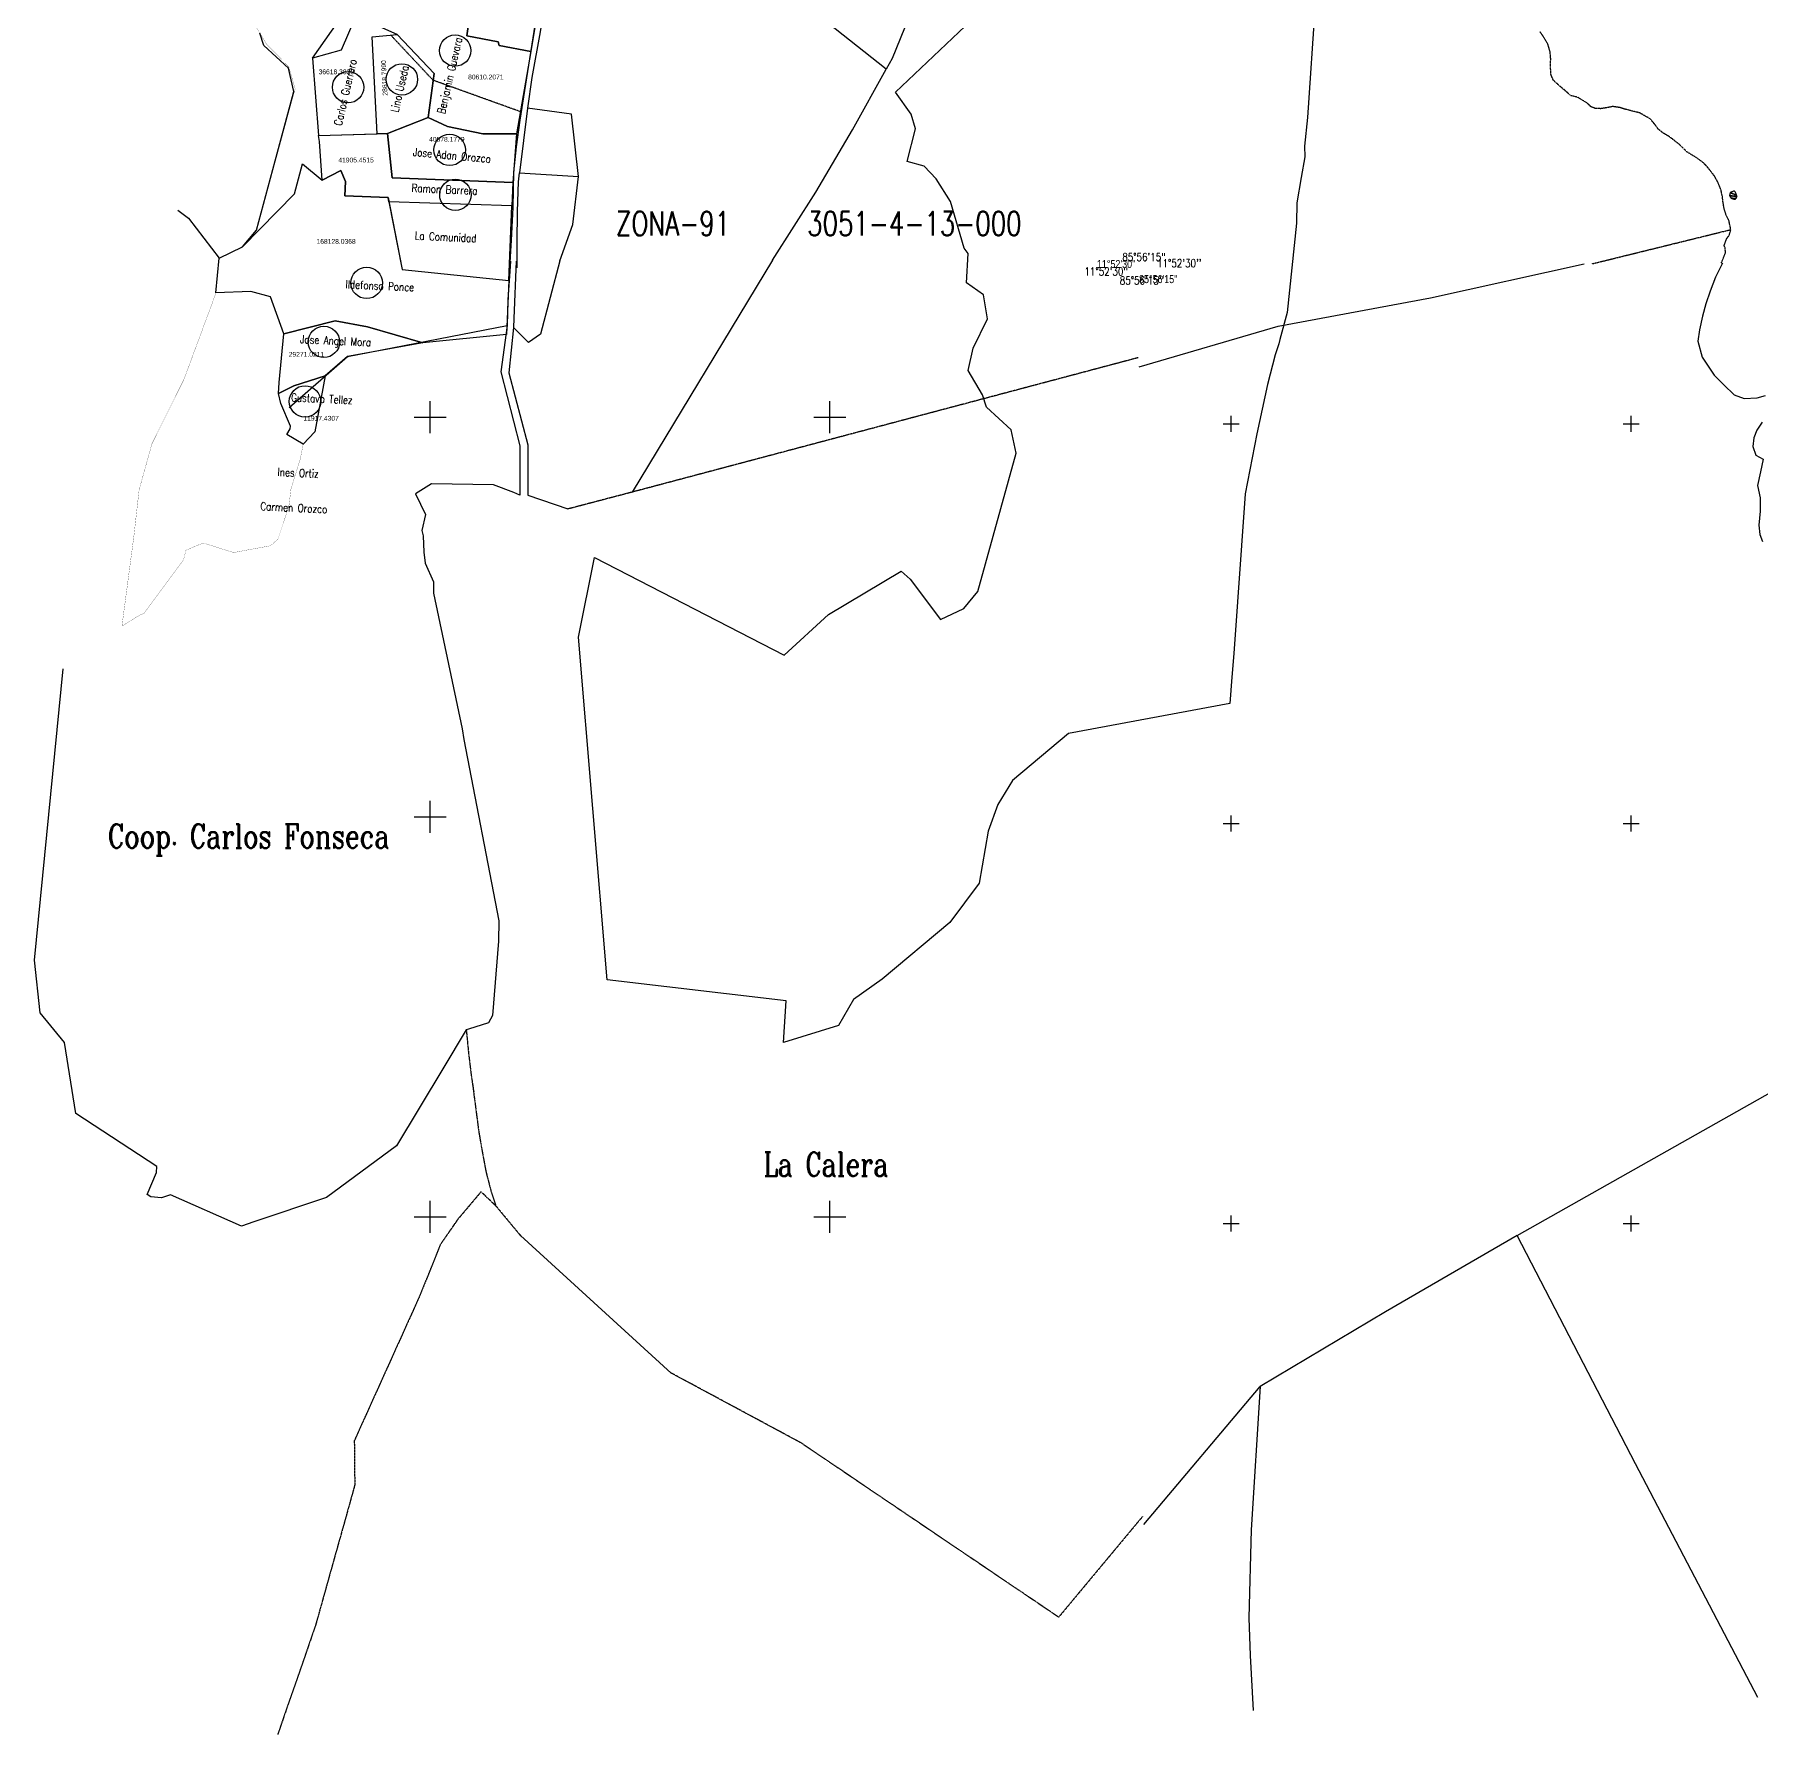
# Model space of a CAD drawing. Header units: metres. Extents: x 619047 to 657292, y 1301217 to 1319844.
# Drawn here: x 648212 to 652528, y 1310454 to 1314704 of the extents above; entities that cross this region are included whole.
import ezdxf
from ezdxf.enums import TextEntityAlignment as Align

# ---------------------------------------------------------------- set-up
doc = ezdxf.new("R2010")
doc.units = ezdxf.units.M
doc.header["$PDMODE"] = 32
doc.header["$PDSIZE"] = 0.5
doc.linetypes.add('HIDDEN', pattern=[0.375, 0.25, -0.125])
for name, color, linetype in [('-2', 1, 'Continuous'), ('-3', 7, 'Continuous'), ('-42', 7, 'Continuous'), ('-44', 7, 'Continuous'), ('-7', 7, 'Continuous'), ('2', 1, 'Continuous'), ('3', 7, 'Continuous'), ('42', 7, 'Continuous'), ('44', 7, 'Continuous'), ('7', 7, 'Continuous'), ('CVL_CUADCON_LIN', 8, 'Continuous')]:
    doc.layers.add(name, color=color, linetype=linetype)
doc.styles.add('ROMANC', font='ROMANC', dxfattribs={"height": 0.2})
doc.styles.add('ROMANS', font='ROMANS', dxfattribs={"height": 0.2})
doc.styles.get("Standard").update_dxf_attribs({"font": 'arial.ttf'})

# ---------------------------------------------------------------- blocks, each defined once
blk = doc.blocks.new('COORD')
at = {"layer": '42', "color": 2, "linetype": 'Continuous'}
for p, q in [((-2, 0), (2, 0)), ((0, -2), (0, 2))]:
    blk.add_line(p, q, dxfattribs=at)
blk = doc.blocks.new('COORD$')
at = {"layer": '42', "color": 2, "linetype": 'Continuous'}
blk.add_blockref('COORD', (0, 0), dxfattribs=at)
blk = doc.blocks.new('GRID')
at = {"layer": '42', "color": 1, "linetype": 'Continuous', "xscale": 19.99998603013819, "yscale": 19.99999068675897, "rotation": 1.33402420962e-05}
blk.add_blockref('COORD$', (-10.052, -10.816), dxfattribs=at)
blk.add_blockref('COORD$', (-10.052, -10.816), dxfattribs=at)

msp = doc.modelspace()

# ---------------------------------------------------------------- linework, layer by layer
at = {"layer": '-2', "color": 1, "linetype": 'Continuous'}
for p, q in [((650056.61273, 1314139.42033), (649705.64073, 1313559.40333)), ((648994.05373, 1313898.41733), (649393.68673, 1313975.82333)), ((649393.68673, 1313975.82333), (649377.81773, 1313860.51033)), ((649408.90173, 1313970.89833), (649397.63073, 1313857.78333)), ((649445.48873, 1313551.98933), (649545.42573, 1313517.34433)), ((649803.35773, 1311356.96833), (649426.74273, 1311700.68133))]:
    msp.add_line(p, q, dxfattribs=at)
for points in [[(649401.84573, 1314136.99433), (649399.48573, 1314099.80433), (649394.88573, 1314040.77433), (649393.68673, 1313975.82333)], [(649525.09273, 1314137.45133), (649477.01073, 1313954.51033), (649446.65273, 1313933.75833), (649408.90173, 1313970.89833)], [(649415.69073, 1314137.04633), (649410.31373, 1313993.26633), (649408.90173, 1313970.89833)], [(648848.47373, 1313771.33433), (648994.05373, 1313898.41733), (648996.03773, 1313898.80133)], [(649377.81773, 1313860.51033), (649425.21773, 1313674.96433), (649425.48873, 1313551.94533)], [(649397.63073, 1313857.78333), (649445.21173, 1313677.50033), (649445.48873, 1313551.98933)], [(649425.48873, 1313551.94533), (649410.36673, 1313558.66333), (649359.07273, 1313577.89833), (649204.00873, 1313580.02933), (649164.45773, 1313555.29133), (649189.41473, 1313503.74433), (649180.15773, 1313463.57233), (649183.39673, 1313450.62733), (649185.15473, 1313409.65433), (649188.67073, 1313381.71833), (649209.53873, 1313335.09233), (649209.05573, 1313307.07633), (649281.35373, 1312967.35633), (649284.83373, 1312941.41933), (649372.23973, 1312487.95633), (649372.18373, 1312436.94733), (649356.62373, 1312250.62633), (649346.95873, 1312232.44433), (649296.51373, 1312217.02033)], [(649296.51373, 1312217.02033), (649291.26273, 1312215.41433), (649233.07073, 1312117.32033), (649116.60373, 1311925.13533), (648941.96573, 1311795.87933), (648760.05373, 1311735.50233), (648729.64473, 1311724.58833), (648552.17773, 1311802.31633), (648529.31373, 1311794.89333), (648503.26773, 1311797.40933), (648494.15473, 1311803.24433), (648517.13373, 1311858.67933), (648517.85573, 1311873.69233), (648315.37673, 1312005.97033), (648287.08573, 1312183.47933), (648226.70373, 1312257.37733), (648212.26673, 1312389.12933), (648283.81473, 1313117.56933)]]:
    msp.add_lwpolyline(points, dxfattribs=at)
msp.add_point((649426.74273, 1311700.68133), dxfattribs=at)
at = {"layer": '-3', "color": 30, "linetype": 'HIDDEN'}
for p, q in [((650970.49273, 1313895.52333), (649705.64073, 1313559.40333)), ((649705.64073, 1313559.40333), (649545.42573, 1313517.34433)), ((649364.68973, 1311775.54633), (649426.74273, 1311700.68133))]:
    msp.add_line(p, q, dxfattribs=at)
for points in [[(649291.26273, 1312215.41433), (649297.06873, 1312155.03533), (649303.41773, 1312102.98233), (649309.98173, 1312059.06133)], [(649306.69973, 1312081.02133), (649322.39673, 1311961.05133), (649329.97673, 1311916.88133), (649340.40873, 1311860.53133), (649352.56973, 1311813.84533), (649364.68973, 1311775.54633)], [(649364.68973, 1311775.54633), (649328.22273, 1311810.33533), (649269.82373, 1311741.15833), (649226.56373, 1311678.46533), (649174.59973, 1311549.51033), (649011.39673, 1311188.04033), (649012.52573, 1311077.10833), (648988.08673, 1310989.05533), (648957.15573, 1310879.11533), (648914.25773, 1310725.40333), (648879.47173, 1310625.09733), (648819.90873, 1310453.50533)], [(650981.52873, 1310998.67633), (650771.71273, 1310746.71733), (650378.98373, 1311012.33433), (650127.86073, 1311182.44133), (649803.35773, 1311356.96833)]]:
    msp.add_lwpolyline(points, dxfattribs=at)
at = {"layer": '2', "color": 1, "linetype": 'Continuous'}
for p, q in [((649444.59973, 1314519.61933), (649423.84973, 1314357.99433)), ((649423.84973, 1314357.99433), (649571.95373, 1314348.91033)), ((650056.61273, 1314139.42033), (649705.64073, 1313559.40333)), ((648994.05373, 1313898.41733), (649393.68673, 1313975.82333)), ((649393.68673, 1313975.82333), (649377.81773, 1313860.51033)), ((649408.90173, 1313970.89833), (649397.63073, 1313857.78333)), ((649445.48873, 1313551.98933), (649545.42573, 1313517.34433)), ((651917.25173, 1311700.99433), (652739.94773, 1312166.06533)), ((649803.35773, 1311356.96833), (649426.74273, 1311700.68133)), ((650984.25973, 1310978.27033), (651275.69273, 1311323.44533))]:
    msp.add_line(p, q, dxfattribs=at)
for points in [[(650169.88773, 1315677.97133), (650194.74873, 1315645.15133), (650217.12173, 1315659.86533), (650228.54973, 1315655.02133), (650283.94073, 1315661.05133), (650322.57073, 1315673.20233), (650370.08073, 1315674.41233), (650381.63873, 1315553.41233), (650386.65773, 1315493.92933), (650384.60673, 1315476.39433), (650391.69073, 1315448.42733), (650400.54173, 1315409.52733), (650399.73773, 1315370.64133), (650401.95773, 1315307.34933), (650402.69473, 1315283.71033), (650400.64273, 1315265.66633), (650397.30873, 1315236.18633), (650393.23573, 1315227.80433), (650540.69073, 1315085.28233), (650465.30273, 1314908.98233), (650397.55073, 1314745.89133), (650355.27073, 1314644.02133), (650341.01473, 1314616.59033)], [(649399.71673, 1314120.37233), (649404.36273, 1314189.75633), (649408.51373, 1314271.34133), (649410.38573, 1314359.28233), (649416.80473, 1314422.81633), (649426.02173, 1314489.65133), (649439.83573, 1314579.35633), (649463.61873, 1314726.74433), (649484.07673, 1314852.27933), (649516.79973, 1315045.15333), (649538.79873, 1315186.95333), (649549.53073, 1315244.38233), (649562.04373, 1315304.85833), (649572.02773, 1315376.52233), (649577.04073, 1315422.45833)], [(649589.85373, 1315416.65833), (649581.39073, 1315341.94233), (649563.24573, 1315240.55233), (649545.35673, 1315141.44833), (649532.82273, 1315061.39933), (649516.96773, 1314963.81833), (649499.84073, 1314863.95133), (649475.54273, 1314710.46333), (649454.84273, 1314595.85833), (649444.59973, 1314519.61933)], [(650341.01473, 1314616.59033), (650141.23773, 1314774.43033)], [(648570.62373, 1314264.31533), (648597.38473, 1314244.66933), (648674.06073, 1314144.18033), (648731.86673, 1314172.56633), (648766.58573, 1314214.79833), (648860.26073, 1314561.43233), (648846.87273, 1314619.34433), (648785.49073, 1314675.93933), (648775.28673, 1314706.86633)], [(650056.61273, 1314139.42033), (650165.13473, 1314309.26633), (650256.50673, 1314465.21133), (650341.01473, 1314616.59033)], [(649571.95373, 1314348.91033), (649554.33473, 1314504.48433), (649444.59973, 1314519.61933)], [(649418.26373, 1314120.44133), (649418.58373, 1314183.38433), (649419.42773, 1314261.41433), (649421.53873, 1314335.12133), (649423.84973, 1314357.99433)], [(649525.09073, 1314137.45133), (649557.85273, 1314228.19633), (649571.95373, 1314348.91033)], [(649401.84573, 1314136.99433), (649399.48573, 1314099.80433), (649394.88573, 1314040.77433), (649393.68673, 1313975.82333)], [(649525.09273, 1314137.45133), (649477.01073, 1313954.51033), (649446.65273, 1313933.75833), (649408.90173, 1313970.89833)], [(649415.69073, 1314137.04633), (649410.31373, 1313993.26633), (649408.90173, 1313970.89833)], [(650973.23173, 1313873.07933), (651319.90173, 1313974.57233), (651701.34473, 1314045.01233), (652084.98573, 1314130.56833)], [(652430.75373, 1314131.92733), (652413.18273, 1314096.62033), (652399.92173, 1314062.22433), (652389.43873, 1314030.64233), (652380.73173, 1313999.32433), (652373.05673, 1313965.47333), (652369.41473, 1313937.23633), (652380.07273, 1313896.63233), (652409.55573, 1313851.82133), (652434.34273, 1313827.82433), (652459.64273, 1313803.06833), (652484.59873, 1313793.30733), (652517.36373, 1313795.03133), (652538.41473, 1313801.26033)], [(648848.47373, 1313771.33433), (648994.05373, 1313898.41733), (648996.03773, 1313898.80133)], [(649377.81773, 1313860.51033), (649425.21773, 1313674.96433), (649425.48873, 1313551.94533)], [(649397.63073, 1313857.78333), (649445.21173, 1313677.50033), (649445.48873, 1313551.98933)], [(652529.91773, 1313734.61233), (652516.31873, 1313714.44933), (652508.81173, 1313695.08633), (652506.65173, 1313673.72233), (652513.89673, 1313651.65233), (652532.49973, 1313642.10733), (652525.83073, 1313610.03933), (652518.15773, 1313575.93233), (652524.94573, 1313545.21733), (652524.63373, 1313512.17133), (652521.28873, 1313476.56633), (652523.71273, 1313453.45033), (652530.67273, 1313436.46133)], [(649425.48873, 1313551.94533), (649410.36673, 1313558.66333), (649359.07273, 1313577.89833), (649204.00873, 1313580.02933), (649164.45773, 1313555.29133), (649189.41473, 1313503.74433), (649180.15773, 1313463.57233), (649183.39673, 1313450.62733), (649185.15473, 1313409.65433), (649188.67073, 1313381.71833), (649209.53873, 1313335.09233), (649209.05573, 1313307.07633), (649281.35373, 1312967.35633), (649284.83373, 1312941.41933), (649372.23973, 1312487.95633), (649372.18373, 1312436.94733), (649356.62373, 1312250.62633), (649346.95873, 1312232.44433), (649296.51373, 1312217.02033)], [(649296.51373, 1312217.02033), (649291.26273, 1312215.41433), (649233.07073, 1312117.32033), (649116.60373, 1311925.13533), (648941.96573, 1311795.87933), (648760.05373, 1311735.50233), (648729.64473, 1311724.58833), (648552.17773, 1311802.31633), (648529.31373, 1311794.89333), (648503.26773, 1311797.40933), (648494.15473, 1311803.24433), (648517.13373, 1311858.67933), (648517.85573, 1311873.69233), (648315.37673, 1312005.97033), (648287.08573, 1312183.47933), (648226.70373, 1312257.37733), (648212.26673, 1312389.12933), (648283.81473, 1313117.56933)], [(651917.25173, 1311700.99433), (651588.60573, 1311510.39333), (651275.69273, 1311323.44533)], [(652519.39273, 1310545.58933), (652213.07173, 1311130.37733), (651917.25173, 1311700.99433)], [(651275.69273, 1311323.44533), (651252.92473, 1310964.91233), (651246.60573, 1310745.51533), (651250.47173, 1310650.72933), (651258.14873, 1310513.26233)]]:
    msp.add_lwpolyline(points, dxfattribs=at)
msp.add_point((649426.74273, 1311700.68133), dxfattribs=at)
at = {"layer": '3', "color": 30, "linetype": 'HIDDEN'}
for p, q in [((652105.81173, 1314130.64933), (652451.56273, 1314215.88933)), ((650970.49273, 1313895.52333), (649705.64073, 1313559.40333)), ((649705.64073, 1313559.40333), (649545.42573, 1313517.34433)), ((649364.68973, 1311775.54633), (649426.74273, 1311700.68133))]:
    msp.add_line(p, q, dxfattribs=at)
for points in [[(652451.56273, 1314215.88933), (652446.72773, 1314238.95633), (652440.75773, 1314250.06833), (652434.70473, 1314268.54833), (652431.70273, 1314286.80933), (652430.56173, 1314297.72233), (652426.53373, 1314316.73333), (652419.22273, 1314334.18233), (652411.17873, 1314349.08233), (652391.58973, 1314374.01433), (652382.59273, 1314383.31233), (652365.17773, 1314395.81833), (652342.41573, 1314409.53333), (652322.63373, 1314429.12733), (652297.52073, 1314448.40533), (652281.41073, 1314457.87633), (652270.64273, 1314466.64733), (652261.09773, 1314479.49633), (652250.27973, 1314492.58633), (652223.18173, 1314507.77633), (652208.40873, 1314511.41833), (652185.48173, 1314517.25533), (652174.26373, 1314520.93833), (652155.94573, 1314523.52333), (652143.53073, 1314520.84133), (652126.03573, 1314518.10033), (652112.05573, 1314518.95633), (652102.36173, 1314522.65733), (652091.32173, 1314532.94833), (652068.55973, 1314546.66433), (652051.49373, 1314550.78833), (652036.35373, 1314564.33633), (652019.42573, 1314578.62633), (652007.61273, 1314589.92533), (652001.86573, 1314603.83533), (652000.84273, 1314626.69233), (652001.41573, 1314643.21533), (651999.94873, 1314660.47733), (651994.39773, 1314679.47133), (651983.00473, 1314698.39833), (651974.73873, 1314710.50033)], [(652427.63173, 1314131.91433), (652438.25073, 1314158.31033), (652437.36173, 1314169.48033), (652434.99673, 1314176.31433), (652440.90673, 1314192.64433), (652447.41073, 1314201.35833), (652451.56273, 1314215.88933)], [(649291.26273, 1312215.41433), (649297.06873, 1312155.03533), (649303.41773, 1312102.98233), (649309.98173, 1312059.06133)], [(649306.69973, 1312081.02133), (649322.39673, 1311961.05133), (649329.97673, 1311916.88133), (649340.40873, 1311860.53133), (649352.56973, 1311813.84533), (649364.68973, 1311775.54633)], [(649364.68973, 1311775.54633), (649328.22273, 1311810.33533), (649269.82373, 1311741.15833), (649226.56373, 1311678.46533), (649174.59973, 1311549.51033), (649011.39673, 1311188.04033), (649012.52573, 1311077.10833), (648988.08673, 1310989.05533), (648957.15573, 1310879.11533), (648914.25773, 1310725.40333), (648879.47173, 1310625.09733), (648819.90873, 1310453.50533)], [(650981.52873, 1310998.67633), (650771.71273, 1310746.71733), (650378.98373, 1311012.33433), (650127.86073, 1311182.44133), (649803.35773, 1311356.96833)]]:
    msp.add_lwpolyline(points, dxfattribs=at)
at = {"layer": 'CVL_CUADCON_LIN', "color": 43, "ltscale": 0.5, "const_width": 0.5, "flags": 128}
msp.add_lwpolyline([(649501.9915, 1314957.87155), (649452.6819, 1314661.38166), (649416.79745, 1314455.38166), (649407.6819, 1314333.38166), (649404.87048, 1314275.14204), (649397.6819, 1314088.38166), (649391.6819, 1313953.38166), (649182.6819, 1313932.38166), (648994.05373, 1313898.41733), (648938.49424, 1313849.91708), (648912.6819, 1313710.38166), (648883.6819, 1313679.38166), (648876.61823, 1313643.15708), (648853.17638, 1313567.54938), (648848.44541, 1313527.72944), (648833.88911, 1313481.04621), (648821.09436, 1313442.62038), (648806.19451, 1313429.12948), (648799.53911, 1313425.06183), (648709.6819, 1313408.38166), (648633.6819, 1313432.38166), (648590.6819, 1313414.38166), (648584.6819, 1313390.38166), (648485.6819, 1313256.38166), (648475.6819, 1313252.38166), (648430.6819, 1313224.38166), (648460.6819, 1313450.38166), (648473.6819, 1313565.38166), (648505.6819, 1313680.38166), (648585.6819, 1313841.38166), (648665.6819, 1314057.38166), (648674.06073, 1314144.18033), (648731.86673, 1314172.56633), (648768.21773, 1314215.47726), (648863.56107, 1314567.68574), (648847.61416, 1314623.17483), (648791.47566, 1314680.11949), (648738.87673, 1314767.62533)], dxfattribs=at)
at = {"layer": 'CVL_CUADCON_LIN', "color": 120, "ltscale": 0.5, "flags": 128}
for points in [[(649426.26651, 1314981.92537), (649501.9915, 1314957.87155), (649452.6819, 1314661.38166), (649373.6819, 1314676.38166), (649370.6819, 1314685.38166), (649292.6819, 1314700.38166), (649306.6819, 1314800.38166), (649401.6819, 1314772.38166)], [(649452.6819, 1314661.38166), (649416.79745, 1314455.38166), (649332.6819, 1314455.38166), (649244.6819, 1314473.38166), (649195.6819, 1314496.38166), (649210.6819, 1314606.38166), (649118.6819, 1314703.38166), (649014.84652, 1314749.10733), (648978.6819, 1314664.38166), (648906.6819, 1314644.38166), (648986.46868, 1314756.89637), (649012.6819, 1314767.38166), (649052.6819, 1314783.38166), (649063.6819, 1314755.38166), (649134.6819, 1314775.38166), (649306.6819, 1314800.38166), (649292.6819, 1314700.38166), (649370.6819, 1314685.38166), (649373.6819, 1314676.38166), (649452.6819, 1314661.38166)], [(649014.84652, 1314749.10733), (648978.6819, 1314664.38166), (648906.6819, 1314644.38166), (648921.6819, 1314451.38166), (649068.6819, 1314455.38166), (649056.01667, 1314697.83029), (649118.6819, 1314703.38166)], [(649118.6819, 1314703.38166), (649210.6819, 1314606.38166), (649195.6819, 1314496.38166), (649094.07248, 1314456.07318), (649068.6819, 1314455.38166), (649056.01667, 1314697.83029)], [(649416.79745, 1314455.38166), (649407.6819, 1314333.38166), (649105.6819, 1314345.38166), (649094.07248, 1314456.07318), (649195.6819, 1314496.38166), (649244.6819, 1314473.38166), (649332.6819, 1314455.38166)], [(649407.6819, 1314333.38166), (649404.87048, 1314275.14204), (649097.6819, 1314285.38166), (649095.65044, 1314295.78518), (648987.6819, 1314300.38166), (648989.75752, 1314335.9211), (648977.6819, 1314363.38166), (648930.6819, 1314339.38166), (648924.6819, 1314436.38166), (648921.6819, 1314451.38166), (649094.07248, 1314456.07318), (649105.6819, 1314345.38166)], [(649397.6819, 1314088.38166), (649391.6819, 1313953.38166), (649182.6819, 1313932.38166), (649044.6819, 1313972.38166), (648963.6819, 1313987.38166), (648835.6819, 1313955.38166), (648801.6819, 1314047.38166), (648752.6819, 1314061.38166), (648665.6819, 1314057.38166), (648674.06073, 1314144.18033), (648731.86673, 1314172.56633), (648861.6819, 1314305.38166), (648881.6819, 1314380.38166), (648930.6819, 1314339.38166), (648977.6819, 1314363.38166), (648989.75752, 1314335.9211), (648987.6819, 1314300.38166), (649095.65044, 1314295.78518), (649130.6819, 1314116.38166)], [(649097.6819, 1314285.38166), (649130.6819, 1314116.38166), (649397.6819, 1314088.38166), (649404.87048, 1314275.14204)], [(649182.6819, 1313932.38166), (648994.05373, 1313898.41733), (648938.49424, 1313849.91708), (648860.6819, 1313825.38166), (648821.6819, 1313806.38166), (648823.6819, 1313833.38166), (648835.6819, 1313955.38166), (648963.6819, 1313987.38166), (649044.6819, 1313972.38166), (649182.6819, 1313932.38166)], [(648938.49424, 1313849.91708), (648912.6819, 1313710.38166), (648883.6819, 1313679.38166), (648842.6819, 1313703.38166), (648851.11626, 1313718.14179), (648852.2834, 1313724.12909), (648827.6819, 1313781.38166), (648821.6819, 1313806.38166), (648860.6819, 1313825.38166)]]:
    msp.add_lwpolyline(points, close=True, dxfattribs=at)
at = {"layer": 'CVL_CUADCON_LIN', "color": 6, "ltscale": 0.5, "const_width": 0.5, "flags": 128}
msp.add_lwpolyline([(648986.46868, 1314756.89637), (648861.58109, 1314770.21384), (648824.47148, 1314766.44976), (648801.28632, 1314768.18432), (648785.18488, 1314786.51745), (648771.28725, 1314810.82492), (648760.54401, 1314837.32762), (648738.87673, 1314767.62533), (648791.47566, 1314680.11949), (648847.61416, 1314623.17483), (648863.56107, 1314567.68574), (648768.21773, 1314215.47726), (648731.86673, 1314172.56633), (648861.6819, 1314305.38166), (648881.6819, 1314380.38166), (648930.6819, 1314339.38166), (648924.6819, 1314436.38166), (648921.6819, 1314451.38166), (648906.6819, 1314644.38166), (648986.46868, 1314756.89637)], close=True, dxfattribs=at)
at = {"layer": 'CVL_CUADCON_LIN', "color": 5, "ltscale": 0.5, "flags": 128}
msp.add_lwpolyline([(651412.69011, 1314779.82608), (651393.69301, 1314495.83078), (651385.69271, 1314424.83008), (651386.69261, 1314397.82858), (651377.69351, 1314345.83158), (651366.69441, 1314282.83458), (651365.69491, 1314231.83438), (651342.69411, 1314008.83748), (651324.69541, 1313940.83928), (651321.69591, 1313929.84098), (651312.69601, 1313902.84148), (651293.69611, 1313828.84168), (651266.69531, 1313704.83718), (651237.69551, 1313554.83468), (651209.69761, 1313155.83578), (651204.69781, 1313096.83728), (651199.69821, 1313030.83638), (650796.69751, 1312955.83738), (650656.69991, 1312838.83878), (650619.70041, 1312778.83978), (650595.70021, 1312711.83858), (650572.70081, 1312581.83738), (650499.70191, 1312483.83738), (650330.69951, 1312341.83618), (650258.70161, 1312290.83788), (650221.70301, 1312225.84058), (650083.70321, 1312183.83918), (650090.70391, 1312287.84388), (649643.70791, 1312339.83978), (649571.71421, 1313196.84108), (649611.71311, 1313395.84098), (650085.71681, 1313151.83808), (650196.71901, 1313253.83838), (650377.71641, 1313361.83798), (650400.71411, 1313341.83458), (650476.71451, 1313240.83508), (650534.71011, 1313268.83278), (650569.70921, 1313310.83128), (650665.70841, 1313656.83048), (650652.70881, 1313714.83158), (650591.70691, 1313771.83468), (650581.70771, 1313802.83178), (650545.70791, 1313863.83098), (650557.70791, 1313919.82968), (650593.70581, 1313992.82618), (650583.70581, 1314052.82858), (650541.70921, 1314082.82658), (650545.70861, 1314155.82708), (650535.71131, 1314169.82328), (650501.71181, 1314285.82328), (650465.70981, 1314342.82598), (650435.71241, 1314374.82368), (650392.71691, 1314385.82238), (650413.71841, 1314467.82578), (650402.71861, 1314504.82528), (650363.72101, 1314559.82208), (650537.71851, 1314724.81938)], dxfattribs=at)
at = {"layer": 'CVL_CUADCON_LIN', "color": 2, "linetype": 'HIDDEN', "ltscale": 5, "flags": 128}
msp.add_lwpolyline([(649426.4348, 1314510.70628), (649208.33407, 1314589.16426), (649102.64151, 1314701.96068)], dxfattribs=at)
at = {"layer": 'CVL_CUADCON_LIN', "color": 6, "ltscale": 0.5, "const_width": 0.2, "flags": 128}
msp.add_lwpolyline([(648921.6819, 1314451.38166), (648906.6819, 1314644.38166)], dxfattribs=at)
at = {"layer": 'CVL_CUADCON_LIN', "color": 120, "ltscale": 0.5, "flags": 128}
for points in [[(649195.6819, 1314496.38166), (649094.07248, 1314456.07318)], [(649068.6819, 1314455.38166), (649094.07248, 1314456.07318)], [(649130.6819, 1314116.38166), (649397.6819, 1314088.38166), (649404.87048, 1314275.14204)]]:
    msp.add_lwpolyline(points, dxfattribs=at)
at = {"layer": 'CVL_CUADCON_LIN', "color": 4, "ltscale": 0.5, "flags": 128}
msp.add_lwpolyline([(648938.49424, 1313849.91708), (648860.6819, 1313825.38166)], dxfattribs=at)
at = {"layer": 'CVL_CUADCON_LIN', "color": 2, "ltscale": 0.5}
for centre in [(649263.47312, 1314663.41097), (648995.85738, 1314571.80866), (649130.27627, 1314591.35049), (649249.78146, 1314415.0803), (649263.99958, 1314302.87212), (649042.29622, 1314082.60728), (648935.34252, 1313935.09487), (648888.25804, 1313786.19382)]:
    msp.add_circle(centre, 39.25024, dxfattribs=at)

# ---------------------------------------------------------------- block references
at = {"layer": '-42', "color": 2, "linetype": 'Continuous', "xscale": 0.9995995305944234, "yscale": 0.9995995305944234}
for p in [(649210.64473, 1313757.95933), (650210.24373, 1313757.96033), (649210.64373, 1312758.36033), (649210.64373, 1311758.76033), (650210.24373, 1311758.76033)]:
    msp.add_blockref('GRID', p, dxfattribs=at)
at = {"layer": '42', "color": 2, "linetype": 'Continuous', "xscale": 0.9995995305944234, "yscale": 0.9995995305944234}
for p in [(649210.64473, 1313757.95933), (650210.24373, 1313757.96033), (649210.64373, 1312758.36033), (649210.64373, 1311758.76033), (650210.24373, 1311758.76033)]:
    msp.add_blockref('GRID', p, dxfattribs=at)
at = {"layer": '42', "color": 1, "linetype": 'Continuous', "xscale": 9.995999962789938, "yscale": 9.995999962789938}
for p in [(651202.51173, 1313730.54333), (652202.11173, 1313730.54333), (651202.51173, 1312730.94333), (652202.11273, 1312730.94333), (651202.51173, 1311731.34333), (652202.11173, 1311731.34433)]:
    msp.add_blockref('COORD$', p, dxfattribs=at)

# ---------------------------------------------------------------- texts
at = {"layer": '-44', "color": 7, "linetype": 'Continuous', "style": 'ROMANS', "width": 0.75}
msp.add_text('ZONA-91     3051-4-13-000', height=59.976, dxfattribs=at).set_placement((650172.27173, 1314231.07633), align=Align.MIDDLE)
at = {"layer": '-7', "color": 7, "linetype": 'Continuous', "style": 'ROMANC', "width": 0.75}
for s, p in [('Coop. Carlos Fonseca', (648747.86674, 1312689.78119)), ('La Calera', (650190.74474, 1311879.01827))]:
    msp.add_text(s, height=60, rotation=359.99998055, dxfattribs=at).set_placement(p, align=Align.MIDDLE)
at = {"layer": '44', "color": 7, "linetype": 'Continuous', "style": 'ROMANS'}
for s, height, width, p in [('ZONA-91     3051-4-13-000', 59.976, 0.75, (650172.27173, 1314231.07633)), ('85%%d56\'15"', 19.992, 0.80002, (650984.89973, 1314147.25033)), ('11%%d52\'30"', 19.992, 0.80002, (650890.28673, 1314111.08333))]:
    msp.add_text(s, height=height, dxfattribs=dict(at, width=width)).set_placement(p, align=Align.MIDDLE)
at = {"layer": '44', "color": 7, "linetype": 'Continuous', "width": 0.8}
for s, p in [("11%%d52'30''", (650915.50973, 1314129.89733)), ("85%%d56'15''", (651020.80473, 1314092.09133))]:
    msp.add_text(s, height=20, dxfattribs=at).set_placement(p, align=Align.MIDDLE)
at = {"layer": '44', "color": 7, "linetype": 'Continuous', "style": 'ROMANS', "width": 0.8}
for s, p in [("11%%d52'30''", (651073.17374, 1314131.86228)), ("85%%d56'15''", (650980.07074, 1314088.67328))]:
    msp.add_text(s, height=20, rotation=359.99996111, dxfattribs=at).set_placement(p, align=Align.MIDDLE)
at = {"layer": '7', "color": 50, "linetype": 'Continuous', "style": 'ROMANS', "width": 0.8}
for s, rotation, p in [('Benjamin Guevara', 77.00375462, (649252.57633, 1314600.39886)), ('Carlos Guerrero', 77.00375462, (648988.97745, 1314558.9695)), ('Lino Useda', 77.00375462, (649124.37187, 1314567.69797)), ('Jose Adan Orozco', 354.78092884, (649255.37096, 1314401.36544)), ('Ramon Barrera', 357.39134213, (649237.00488, 1314316.45984)), ('La Comunidad', 357.39134213, (649239.70009, 1314197.87618)), ('Ildefonso Ponce ', 357.39134213, (649080.80742, 1314075.02645)), ('Jose Angel Mora', 357.39134213, (648964.5935, 1313934.62896)), ('Gustavo Tellez', 357.39134213, (648930.37087, 1313792.92186)), ('Ines Ortiz', 357.39134213, (648871.21387, 1313608.15071)), ('Carmen Orozco', 357.39134213, (648860.37305, 1313520.48055))]:
    msp.add_text(s, height=20, rotation=rotation, dxfattribs=at).set_placement(p, align=Align.MIDDLE)
at = {"layer": '7', "color": 7, "linetype": 'Continuous', "style": 'ROMANC', "width": 0.75}
for s, p in [('Coop. Carlos Fonseca', (648747.86674, 1312689.78119)), ('La Calera', (650190.74474, 1311879.01827))]:
    msp.add_text(s, height=60, rotation=359.99998055, dxfattribs=at).set_placement(p, align=Align.MIDDLE)
at = {"layer": 'CVL_CUADCON_LIN', "color": 6, "char_height": 12, "attachment_point": 1}
for s, insert, width in [('36618.3830', (648922.22339, 1314616.31662), 107.1), ('80610.2071', (649295.86595, 1314603.31226), 98.7), ('40578.1779', (649198.40277, 1314447.52547), 107.1), ('41905.4515', (648971.58571, 1314395.74866), 102.9), ('168128.0368', (648916.94684, 1314192.31624), 115.5), ('29271.0211', (648847.52291, 1313909.93996), 98.7), ('11917.4307', (648884.2033, 1313750.15177), 98.7)]:
    msp.add_mtext(s, dxfattribs=dict(at, insert=insert, width=width))
at = {"layer": 'CVL_CUADCON_LIN', "color": 6, "insert": (649082.49308, 1314550.51252), "char_height": 12, "width": 107.1, "attachment_point": 1, "rotation": 92.79197728}
msp.add_mtext('28618.7990', dxfattribs=at)

# ---------------------------------------------------------------- meshes
at = {"layer": '3', "color": 30, "linetype": 'HIDDEN'}
mesh = msp.add_polyface(dxfattribs=at)
corners = [(652466.07673, 1314301.68533), (652450.25173, 1314308.36533), (652467.13273, 1314298.14033), (652448.05073, 1314300.97133), (652464.64873, 1314293.28433), (652452.44373, 1314294.41533), (652460.10973, 1314312.54333), (652463.19873, 1314309.02133), (652460.85573, 1314291.71633)]
mesh.append_faces([[corners[k] for k in face] for face in [(1, 0, 7, 6), (4, 5, 8)]], dxfattribs={"vtx0": -1, "color": 30})
mesh.append_faces([[corners[k] for k in face] for face in [(0, 1, 3, 2), (2, 3, 5, 4)]], dxfattribs={"vtx0": -1, "vtx2": -1, "color": 30})

doc.saveas('drawing.dxf')
